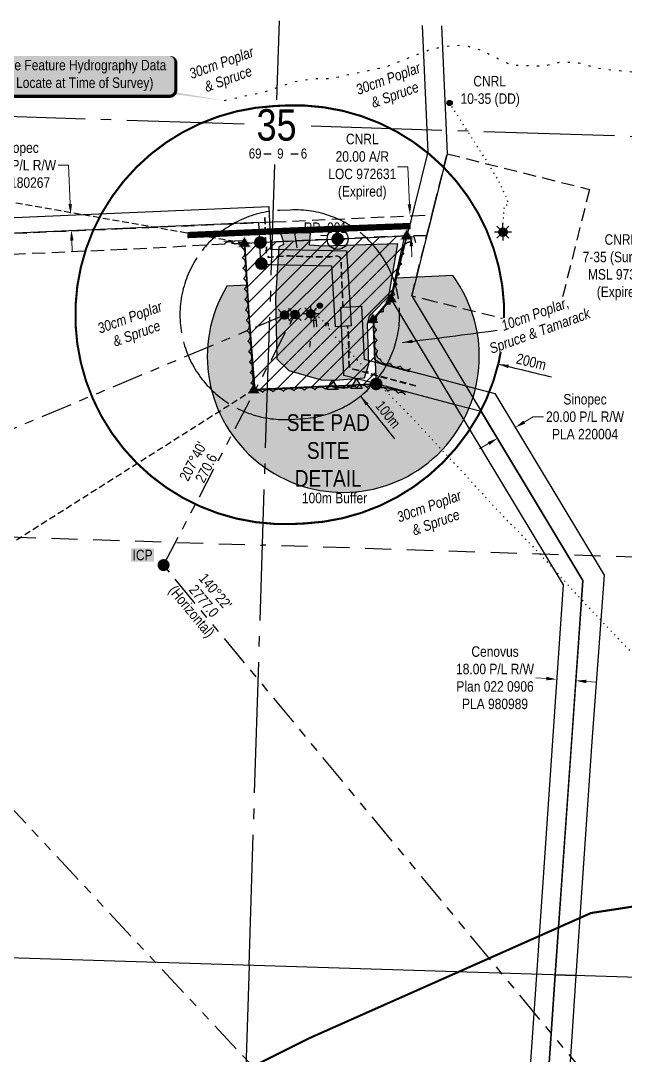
# Model space of a CAD drawing. Extents: x 354611 to 369106, y 6095675 to 6105275.
# Drawn here: x 355322 to 355900, y 6098219 to 6099208 of the extents above; entities that cross this region are included whole.
import ezdxf
from ezdxf.enums import TextEntityAlignment as Align

# ---------------------------------------------------------------- set-up
doc = ezdxf.new("R2010")
doc.units = 0
doc.header["$LTSCALE"] = 5
doc.header["$PDSIZE"] = 0.5
for name, pattern in [('0', [1, 1, 0]), ('DASHDOT2', [12.7, 6.35, -3.175, 0, -3.175]), ('foc-ACCESSROAD', [3.75, 2.5, -1.25]), ('foc-BUFFER', [16.75, 15, -1.75]), ('foc-DOT', [1, 0.2, -0.8]), ('foc-DRILLPATH', [14.75, 6, -1.75, 1.75, -1.75, 1.75, -1.75]), ('foc-LSD', [8, 5, -3]), ('foc-QUARTERLINE', [33, 25, -3, 2, -3]), ('foc-TIELINE', [1.875, 1.25, -0.625]), ('foc-TRAV', [1.875, 1.25, -0.625]), ('foc-WHEELTRACKS', [2, 0.4, -1.6]), ('UG_PIPE', [1.875, 1.25, -0.625])]:
    doc.linetypes.add(name, pattern=pattern)
doc.layers.get('Defpoints').update_dxf_attribs({"color": 9})
for name, color, linetype in [('10', 1, 'Continuous'), ('35', 37, 'Continuous'), ('9', 3, 'Continuous'), ('ABADATA-DRILL', 8, 'foc-DOT'), ('ABADATA-DRILL-T', 8, 'Continuous'), ('AS-PIPE-UG', 44, 'UG_PIPE'), ('AS-ROADS', 254, 'Continuous'), ('AS-WILDLIFE', 131, 'DASHDOT2'), ('AUX-BUFFER', 7, 'foc-BUFFER'), ('C-RW', 13, 'Continuous'), ('F-AR', 190, 'foc-ACCESSROAD'), ('F-RW', 190, 'Continuous'), ('F-WS', 190, 'foc-ACCESSROAD'), ('L-BD', 7, 'Continuous'), ('L-DETAIL-T', 3, 'Continuous'), ('L-MON', 1, 'Continuous'), ('L-SEC', 7, 'Continuous'), ('L-SECLBL', 7, 'Continuous'), ('L-SECQ', 8, 'foc-QUARTERLINE'), ('L-SECTION-LSD', 7, 'foc-LSD'), ('L-TIE', 7, 'foc-TIELINE'), ('locations_4c57bcfa-5930-4', 7, 'Continuous'), ('P-BUFFER-H 30m', 51, 'Continuous'), ('P-BUFFER-T', 40, 'Continuous'), ('P-PDRILLPATH', 12, 'foc-DRILLPATH'), ('P-PROPOSED', 10, 'Continuous'), ('P-PROPOSED-EXISTING-H', 59, 'Continuous'), ('P-PROPOSED-H', 21, 'Continuous'), ('P-TRAV', 4, 'foc-TRAV'), ('T-BUSH', 110, '0'), ('T-BUSH-T', 110, 'Continuous'), ('T-WATER-P3', 160, 'foc-WHEELTRACKS'), ('T-WATER-T', 170, 'Continuous')]:
    doc.layers.add(name, color=color, linetype=linetype)
for name, color, linetype, lineweight in [('C-RW-T', 13, 'Continuous', 9), ('F-AR-T', 190, 'Continuous', 9), ('F-RW-T', 190, 'Continuous', 9), ('F-WS-T', 190, 'Continuous', 9)]:
    doc.layers.add(name, color=color, linetype=linetype, lineweight=lineweight)
doc.styles.add('80', font='ARIALN.TTF', dxfattribs={"height": 10})
doc.styles.add('80CG', font='ARIALN.TTF', dxfattribs={"height": 10})
doc.styles.add('80L', font='ARIALN.TTF', dxfattribs={"height": 10})
doc.styles.add('ELEVATION', font='ARIALN.TTF', dxfattribs={"height": 2.5})
doc.styles.add('SIMPLEX', font='ARIALN.TTF')
doc.dimstyles.new('CG2011', dxfattribs={"dimscale": 5, "dimtxt": 9, "dimasz": 2, "dimexe": 0.2, "dimexo": 0.0625, "dimgap": 0.5, "dimtad": 0, "dimtih": 1, "dimtoh": 1, "dimzin": 0, "dimdsep": 46, "dimtxsty": '80CG', "dimcen": 0.1, "dimse1": 1, "dimse2": 1, "dimclrd": 256, "dimclrt": 256, "dimaunit": 1, "dimadec": 4, "dimazin": 0, "dimtfac": 0.06, "dimtofl": 0, "dimtmove": 0, "dimatfit": 1, "dimfxl": 0.2, "dimtolj": 1, "dimtzin": 0, "dimlwd": -1, "dimarcsym": 0})
doc.dimstyles.new('Compass 5 000', dxfattribs={"dimscale": 5, "dimtxt": 9, "dimasz": 2, "dimexe": 0.2, "dimexo": 0.0625, "dimgap": 0.5, "dimtad": 0, "dimtih": 1, "dimtoh": 1, "dimzin": 0, "dimdsep": 46, "dimtxsty": '80CG', "dimcen": 0.1, "dimse1": 1, "dimse2": 1, "dimclrd": 256, "dimclrt": 256, "dimaunit": 1, "dimadec": 4, "dimazin": 0, "dimtfac": 0.06, "dimtofl": 0, "dimtmove": 0, "dimatfit": 1, "dimfxl": 0.2, "dimtolj": 1, "dimtzin": 0, "dimlwd": -1, "dimarcsym": 0})

# ---------------------------------------------------------------- blocks, each defined once
blk = doc.blocks.new('fdia')
at = {"color": 255, "const_width": 1}
blk.add_lwpolyline([(-0.5, 0, 1), (0.5, 0, 1)], format="xyb", close=True, dxfattribs=at)
blk = doc.blocks.new('Fdiaa')
blk.add_blockref('fdia', (0, 0))
blk = doc.blocks.new('fdib')
at = {"color": 1, "const_width": 1.6}
blk.add_lwpolyline([(-0.4, 0, 1), (0.4, 0, 1)], format="xyb", close=True, dxfattribs=at)
at = {"color": 1}
blk.add_circle((0, 0), 0.8, dxfattribs=at)
blk = doc.blocks.new('Fdibb')
blk.add_blockref('fdib', (0, 0))
blk = doc.blocks.new('fdicc')
for name in ['Fdibb', 'Fdiaa']:
    blk.add_blockref(name, (0, 0))
blk = doc.blocks.new('FDI')
blk.add_blockref('fdicc', (0, 0))
blk = doc.blocks.new('L-SECLBL')
at = {"layer": '9', "color": 7}
for p, q in [((-5.08, -27.83), (-12.29, -27.83)), ((20.7, -27.83), (13.5, -27.83))]:
    blk.add_line(p, q, dxfattribs=at)
at = {"layer": '10', "color": 2, "style": 'SIMPLEX'}
blk.add_attdef('SEC', text='', height=30, dxfattribs=at).set_placement((0, 0), align=Align.MIDDLE)
at = {"layer": '10', "color": 5, "style": '80L'}
blk.add_attdef('TWP', text='', height=9.5, dxfattribs=at).set_placement((-14.43, -27.37), align=Align.MIDDLE_RIGHT)
blk.add_attdef('RGE', text='', height=9.5, dxfattribs=at).set_placement((3.62, -27.37), align=Align.MIDDLE_CENTER)
blk.add_attdef('MER', text='', height=9.5, dxfattribs=at).set_placement((23.17, -27.37), align=Align.MIDDLE_LEFT)
blk = doc.blocks.new('*D50')
at = {"layer": 'Defpoints', "color": 0, "transparency": 16777216}
for p in [(355669.45, 6099021.14), (355693.79, 6099022.23), (355670.35, 6099001.17)]:
    blk.add_point(p, dxfattribs=at)
at = {"layer": 'F-AR-T', "transparency": 16777216}
for p, q in [((355691.73, 6099068.22), (355681.73, 6099068.22)), ((355693.35, 6099032.22), (355691.73, 6099068.22)), ((355695.13, 6098992.27), (355695.58, 6098982.28))]:
    blk.add_line(p, q, dxfattribs=at)
for points in [[(355695.01, 6099032.29), (355691.68, 6099032.15), (355693.79, 6099022.23)], [(355696.8, 6098992.34), (355693.47, 6098992.19), (355694.69, 6099002.26)]]:
    blk.add_solid(points, dxfattribs=at)
at = {"layer": 'F-AR-T', "transparency": 16777216, "insert": (355648.22, 6099068.22), "char_height": 10, "attachment_point": 5, "style": '80CG'}
blk.add_mtext('\\A1;CNRL\\P20.00 A/R\\PLOC 972631\\P(Expired)', dxfattribs=at)
blk = doc.blocks.new('*D51')
at = {"layer": 'C-RW-T', "transparency": 16777216}
for p, q in [((355367.46, 6099069.7), (355357.46, 6099069.7)), ((355369.11, 6099032.72), (355367.46, 6099069.7)), ((355370.68, 6098997.76), (355371.13, 6098987.77))]:
    blk.add_line(p, q, dxfattribs=at)
for points in [[(355370.78, 6099032.79), (355367.45, 6099032.64), (355369.56, 6099022.73)], [(355372.35, 6098997.83), (355369.02, 6098997.68), (355370.23, 6099007.75)]]:
    blk.add_solid(points, dxfattribs=at)
at = {"layer": 'Defpoints', "color": 0, "transparency": 16777216}
for p in [(355502.76, 6099028.69), (355369.56, 6099022.73), (355503.43, 6099013.71)]:
    blk.add_point(p, dxfattribs=at)
at = {"layer": 'C-RW-T', "transparency": 16777216, "insert": (355318.37, 6099069.7), "char_height": 10, "attachment_point": 5, "style": '80CG'}
blk.add_mtext('\\A1;Sinopec\\P15.00 P/L R/W\\PPLA 180267', dxfattribs=at)
blk = doc.blocks.new('*D52')
at = {"layer": 'C-RW-T', "transparency": 16777216}
for p, q in [((355802.99, 6098824.11), (355811.56, 6098829.26)), ((355811.56, 6098829.26), (355821.56, 6098829.26)), ((355768.97, 6098803.64), (355760.4, 6098798.49))]:
    blk.add_line(p, q, dxfattribs=at)
for points in [[(355802.13, 6098825.54), (355803.85, 6098822.68), (355794.42, 6098818.95)], [(355768.11, 6098805.07), (355769.83, 6098802.22), (355777.54, 6098808.8)]]:
    blk.add_solid(points, dxfattribs=at)
at = {"layer": 'Defpoints', "color": 0, "transparency": 16777216}
for p in [(355787.87, 6098829.84), (355770.99, 6098819.69), (355794.42, 6098818.95)]:
    blk.add_point(p, dxfattribs=at)
at = {"layer": 'C-RW-T', "transparency": 16777216, "insert": (355861.1, 6098829.26), "char_height": 10, "attachment_point": 5, "style": '80CG'}
blk.add_mtext('\\A1;Sinopec\\P20.00 P/L R/W\\PPLA 220004', dxfattribs=at)
blk = doc.blocks.new('*D53')
at = {"layer": 'Defpoints', "color": 0, "transparency": 16777216}
for p in [(355834.51, 6098583.66), (355852.71, 6098582.33), (355834.12, 6098578.29)]:
    blk.add_point(p, dxfattribs=at)
at = {"layer": 'F-RW-T', "transparency": 16777216}
for p, q in [((355824.15, 6098579.02), (355814.17, 6098579.74)), ((355862.29, 6098576.23), (355872.27, 6098575.5))]:
    blk.add_line(p, q, dxfattribs=at)
for points in [[(355824.27, 6098580.68), (355824.02, 6098577.35), (355834.12, 6098578.29)], [(355862.41, 6098577.89), (355862.17, 6098574.56), (355852.32, 6098576.96)]]:
    blk.add_solid(points, dxfattribs=at)
at = {"layer": 'F-RW-T', "transparency": 16777216, "insert": (355775.09, 6098579.74), "char_height": 10, "attachment_point": 5, "style": '80CG'}
blk.add_mtext('\\A1;Cenovus\\P18.00 P/L R/W\\PPlan 022 0906\\PPLA 980989', dxfattribs=at)
blk = doc.blocks.new('STRIA')
blk.add_hatch(color=255).paths.add_polyline_path([(-0.04, 1.52), (-1.47, -0.87), (1.39, -0.87)])
blk = doc.blocks.new('STRIAA')
blk.add_blockref('STRIA', (0, 0))
blk = doc.blocks.new('STRIB')
at = {"color": 1}
blk.add_solid([(-1.12, -0.67), (-0.04, 1.13), (1.04, -0.67)], dxfattribs=at)
blk = doc.blocks.new('STRIBB')
blk.add_blockref('STRIB', (0, 0))
blk = doc.blocks.new('STRICC')
for name in ['STRIAA', 'STRIBB']:
    blk.add_blockref(name, (0, 0))
blk = doc.blocks.new('fdspike')
blk.add_blockref('STRICC', (0, 0))
blk = doc.blocks.new('TRIA')
blk.add_hatch(color=255).paths.add_polyline_path([(-0.04, 1.52), (-1.47, -0.87), (1.39, -0.87)])
blk = doc.blocks.new('TRIAA')
blk.add_blockref('TRIA', (0, 0))
blk = doc.blocks.new('TRIB')
at = {"color": 1}
blk.add_lwpolyline([(-1.12, -0.67), (-0.04, 1.13), (1.04, -0.67)], close=True, dxfattribs=at)
blk = doc.blocks.new('TRIBB')
blk.add_blockref('TRIB', (0, 0))
blk = doc.blocks.new('TRICC')
for name in ['TRIAA', 'TRIBB']:
    blk.add_blockref(name, (0, 0))
blk = doc.blocks.new('plspike')
blk.add_blockref('TRICC', (0, 0))
blk = doc.blocks.new('GAS')
h = blk.add_hatch(color=255)
h.dxf.hatch_style = 1
edge = h.paths.add_edge_path()
edge.add_arc((0, 0), 0.9, 0, 360)
for p, q in [((-0.81, 0), (-1.62, 0)), ((-0.57, 0.57), (-1.14, 1.14)), ((0, 0.81), (0, 1.62)), ((0.57, 0.57), (1.14, 1.14)), ((1.62, 0), (0.81, 0)), ((-0.57, -0.57), (-1.14, -1.14)), ((0, -0.81), (0, -1.62)), ((1.14, -1.14), (0.57, -0.57))]:
    blk.add_line(p, q)
blk.add_circle((0, 0), 0.8)
blk = doc.blocks.new('WC')
at = {"layer": 'L-MON'}
h = blk.add_hatch(color=255, dxfattribs=at)
h.dxf.hatch_style = 1
edge = h.paths.add_edge_path()
edge.add_arc((0, 0), 0.9, 0, 360)
at = {"layer": 'L-MON', "color": 240, "flags": 128}
for points in [[(-0.62, 0.5), (-1.23, 1.12)], [(0.52, 0.61), (1.13, 1.21)], [(-1.18, -1.18), (-0.56, -0.57)], [(1.16, -1.18), (0.56, -0.57)]]:
    blk.add_lwpolyline(points, dxfattribs=at)
at = {"layer": 'L-MON', "color": 240}
for radius in [0.8, 0.373]:
    blk.add_circle((0, 0), radius, dxfattribs=at)
blk = doc.blocks.new('plbh')
at = {"layer": 'L-MON'}
h = blk.add_hatch(color=255, dxfattribs=at)
h.dxf.hatch_style = 1
edge = h.paths.add_edge_path()
edge.add_arc((0, 0), 1.16, 0, 360)
h = blk.add_hatch(color=256, dxfattribs=at)
h.dxf.hatch_style = 1
h.paths.add_polyline_path([(-0.96, 0, 1), (0.96, 0, 1)])
h.paths.add_polyline_path([(0.91, 0, -1), (-0.91, 0, -1)], flags=16)
h.paths.add_polyline_path([(0.45, 0, -1), (-0.45, 0, -1)], flags=0)
h = blk.add_hatch(color=256, dxfattribs=at)
h.dxf.hatch_style = 1
h.paths.add_polyline_path([(-0.45, 0, 1), (0.45, 0, 1)])
h.paths.add_polyline_path([(0.4, 0, -1), (-0.4, 0, -1)], flags=16)
at = {"layer": 'L-MON', "color": 240}
for radius in [0.96, 0.91, 0.45, 0.4]:
    blk.add_circle((0, 0), radius, dxfattribs=at)
blk = doc.blocks.new('BH-Existing')
at = {"layer": 'ABADATA-DRILL-T'}
h = blk.add_hatch(color=256, dxfattribs=at)
h.dxf.hatch_style = 1
edge = h.paths.add_edge_path()
edge.add_arc((0, 0), 0.5, 0, 360)
blk.add_circle((0, 0), 0.5, dxfattribs=at)
blk = doc.blocks.new('ICP_text')
at = {"color": 14, "insert": (-10.78, -0.47), "char_height": 10, "attachment_point": 5, "style": '80L', "bg_fill": 1, "box_fill_scale": 1.15, "bg_fill_color": 255, "bg_fill_transparency": 0}
blk.add_mtext_dynamic_manual_height_columns('ICP', width=19.0702, gutter_width=47.5, heights=[0], dxfattribs=at)
blk = doc.blocks.new('*U68')
h = blk.add_hatch(color=255)
edge = h.paths.add_edge_path()
edge.add_line((-109, -20), (109, -20))
edge.add_arc((109, -14), 6, 270, 360)
edge.add_line((115, -14), (115, 12.5))
edge.add_arc((109, 12.5), 6, 0, 90)
edge.add_line((109, 18.5), (-109, 18.5))
edge.add_arc((-109, 12.5), 6, 90, 180)
edge.add_line((-115, 12.5), (-115, -14))
edge.add_arc((-109, -14), 6, 180, 270)
at = {"color": 170, "flags": 128}
blk.add_lwpolyline([(-109, -20, 3, 3, 0), (109, -20, 3, 3, 0.414214), (115, -14, 3, 3, 0), (115, 12.5, 3, 0, 0.414214), (109, 18.5, 0, 0, 0), (-109, 18.5, 0, 0, 0.414214), (-115, 12.5, 0, 0, 0), (-115, -14, 0, 3, 0.414214)], format="xyseb", close=True, dxfattribs=at)
at = {"color": 170, "style": '80'}
blk.add_attdef('ENTER_TEXT_001', (-26.85, -4.92), '', height=10, dxfattribs=at)
blk = doc.blocks.new('*U70')
at = {"layer": 'T-WATER-T', "flags": 128}
blk.add_lwpolyline([(161.75, -24.16, 0, 7.5, 0), (0, 0, 2, 2, 0)], format="xyseb", dxfattribs=at)
at = {"layer": 'T-WATER-T'}
ref = blk.add_blockref('*U68', (0, 0), dxfattribs=at)
ref.add_attrib('ENTER_TEXT_001', '1:20,000 Base Feature Hydrography Data', (-106.72, 4.87), dxfattribs={"layer": '0', "color": 170, "height": 10, "style": '80'})
ref.add_attrib('ENTER_TEXT_002', '(Unable to Locate at Time of Survey)', (-93.61, -11.97), dxfattribs={"layer": '0', "color": 170, "height": 10, "style": '80'})

msp = doc.modelspace()

# ---------------------------------------------------------------- hatches: boundary and pattern name
at = {"layer": 'AS-ROADS'}
h = msp.add_hatch(color=256, dxfattribs=at)
h.dxf.hatch_style = 1
h.paths.add_polyline_path([(355569.559, 6099006.746), (355571.897, 6098998.992), (355573.027, 6098994.048), (355571.783, 6098993.15), (355568.629, 6098991.782), (355565.447, 6098942.483), (355566.504, 6098884.539), (355578.163, 6098873.551), (355608.87, 6098864.685), (355622.246, 6098864.222), (355650.261, 6098866.403), (355654.618, 6098879.624), (355653.299, 6098917.61), (355655.164, 6098925.263), (355656.851, 6098927.374), (355673.722, 6098944.411), (355682.048, 6098994.703), (355610.754, 6098992.283), (355597.9, 6098993.32), (355598.833, 6099004.893)])
at = {"layer": 'P-BUFFER-H 30m'}
h = msp.add_hatch(color=256, dxfattribs=at)
h.dxf.hatch_style = 1
edge = h.paths.add_edge_path()
edge.add_line((355680.796, 6098961.619), (355675.925, 6098942.075))
edge.add_line((355675.925, 6098942.075), (355658.551, 6098922.082))
edge.add_line((355658.551, 6098922.082), (355661.49, 6098860.63))
edge.add_line((355661.49, 6098860.63), (355544.653, 6098855.157))
edge.add_line((355544.653, 6098855.157), (355538.35, 6098954.946))
edge.add_line((355538.35, 6098954.946), (355518.789, 6098954.03))
edge.add_arc((355630.098, 6098886.928), 129.97, 148.91644, 396.447456)
edge.add_line((355734.647, 6098964.142), (355680.796, 6098961.619))
at = {"layer": 'P-PROPOSED-EXISTING-H'}
h = msp.add_hatch(dxfattribs=at)
h.set_pattern_fill('ANSI31', color=256, scale=3.499127, style=0)
h.set_pattern_definition([(45, (88.691, 1521.272), (-7.855764154, 7.855764154), [])])
h.paths.add_polyline_path([(355658.551, 6098922.082), (355675.925, 6098942.075), (355690.929, 6099002.27), (355535.814, 6098995.086), (355544.653, 6098855.157), (355619.992, 6098858.686), (355642.773, 6098859.742), (355661.49, 6098860.63)])
at = {"layer": 'P-PROPOSED-H'}
h = msp.add_hatch(color=256, dxfattribs=at)
h.dxf.hatch_style = 1
edge = h.paths.add_edge_path(flags=17)
edge.add_line((355642.773, 6098859.742), (355620.004, 6098858.682))
edge.add_arc((355630.098, 6098886.928), 29.995, 250.335126, 294.996828)

# ---------------------------------------------------------------- linework, layer by layer
at = {"layer": '35', "color": 3}
msp.add_circle((355624.654, 6098999.207), 10, dxfattribs=at)
at = {"layer": 'ABADATA-DRILL', "flags": 128}
for points in [[(355782.63, 6099005.678), (355781.209, 6099005.974), (355780.696, 6099006.511), (355780.343, 6099007.363), (355780.73, 6099008.191), (355781.527, 6099009.636), (355781.739, 6099011.56), (355782.067, 6099013.02), (355782.724, 6099014.17), (355782.939, 6099015.263), (355782.883, 6099016.626), (355783.129, 6099018.029), (355783.082, 6099019.361), (355782.622, 6099020.616), (355782.763, 6099021.902), (355783.251, 6099023.047), (355783.552, 6099024.318), (355783.555, 6099025.669), (355783.544, 6099026.55), (355783.562, 6099027.42), (355783.81, 6099028.292), (355784.203, 6099029.63), (355784.009, 6099030.747), (355783.902, 6099031.461), (355784.881, 6099032.009), (355786.209, 6099031.947), (355787.438, 6099031.897), (355787.821, 6099031.985), (355787.872, 6099031.993), (355787.977, 6099032.16), (355787.977, 6099032.48), (355787.902, 6099032.952), (355787.771, 6099033.527), (355787.545, 6099034.265), (355787.264, 6099035.174), (355786.902, 6099036.356), (355786.415, 6099037.693), (355785.837, 6099039.022), (355785.165, 6099040.505), (355784.389, 6099042.21), (355783.578, 6099044.048), (355782.702, 6099046.037), (355781.788, 6099048.118), (355780.744, 6099050.482), (355779.692, 6099052.607), (355778.464, 6099054.838), (355777.078, 6099057.184), (355775.511, 6099059.776), (355773.859, 6099062.511), (355772.016, 6099065.562), (355770.014, 6099068.948), (355767.958, 6099072.496), (355765.801, 6099076.058), (355763.467, 6099079.675), (355761.034, 6099083.355), (355758.754, 6099086.801), (355756.305, 6099090.572), (355753.884, 6099094.322), (355746.123, 6099106.488), (355731.665, 6099129.126)], [(355598.931, 6098927.706), (355598.931, 6098927.706), (355598.851, 6098927.408), (355598.838, 6098927.319), (355598.904, 6098927.477), (355599.082, 6098927.731), (355599.525, 6098928.137), (355599.834, 6098928.397), (355600.659, 6098929.151), (355601.348, 6098929.739), (355601.594, 6098929.911), (355601.527, 6098930.003), (355601.354, 6098930.229), (355601.189, 6098930.084), (355601.183, 6098929.574), (355601.364, 6098928.378), (355601.594, 6098927.46), (355601.749, 6098926.664), (355601.876, 6098925.96), (355601.973, 6098925.537), (355602.075, 6098925.293), (355602.229, 6098925.118), (355602.684, 6098924.963), (355602.938, 6098925.075), (355602.841, 6098925.168), (355602.501, 6098925.47), (355602.396, 6098925.643), (355602.311, 6098926.106), (355602.44, 6098926.702), (355602.613, 6098927.387), (355602.795, 6098928.061), (355602.887, 6098928.459), (355602.824, 6098928.341), (355602.845, 6098928.09), (355602.679, 6098927.595), (355602.322, 6098927.046), (355602.228, 6098926.929), (355602.138, 6098926.952), (355602.002, 6098927.057), (355602.026, 6098927.176), (355601.427, 6098927.525), (355600.549, 6098927.914), (355600.335, 6098928.111), (355600.053, 6098928.38), (355599.855, 6098929.047), (355599.906, 6098929.696), (355600.193, 6098929.596), (355600.838, 6098929.145), (355601.223, 6098929.263), (355601.553, 6098929.572), (355601.667, 6098929.719), (355601.597, 6098930.011), (355601.735, 6098930.247), (355602.051, 6098930.737), (355602.575, 6098931.17), (355603.221, 6098931.359), (355604.416, 6098931.801), (355605.175, 6098932.367), (355605.279, 6098932.493), (355605.445, 6098932.688), (355606.575, 6098933.602), (355607.613, 6098935.059), (355607.656, 6098935.458)], [(355598.931, 6098927.706), (355598.931, 6098927.706), (355598.851, 6098927.408), (355598.838, 6098927.319), (355598.904, 6098927.477), (355599.082, 6098927.731), (355599.525, 6098928.137), (355599.834, 6098928.397), (355600.659, 6098929.151), (355601.348, 6098929.739), (355601.594, 6098929.911), (355601.527, 6098930.003), (355601.354, 6098930.229), (355601.189, 6098930.084), (355601.183, 6098929.574), (355601.364, 6098928.378), (355601.594, 6098927.46), (355601.749, 6098926.664), (355601.876, 6098925.96), (355601.973, 6098925.537), (355602.075, 6098925.293), (355602.229, 6098925.118), (355602.684, 6098924.963), (355602.938, 6098925.075), (355602.841, 6098925.168), (355602.501, 6098925.47), (355602.396, 6098925.643), (355602.311, 6098926.106), (355602.44, 6098926.702), (355602.613, 6098927.387), (355602.795, 6098928.061), (355602.887, 6098928.459), (355602.824, 6098928.341), (355602.845, 6098928.09), (355602.679, 6098927.595), (355602.322, 6098927.046), (355602.228, 6098926.929), (355602.138, 6098926.952), (355602.002, 6098927.057), (355602.026, 6098927.176), (355601.427, 6098927.525), (355600.549, 6098927.914), (355600.335, 6098928.111), (355600.053, 6098928.38), (355599.855, 6098929.047), (355599.906, 6098929.696), (355600.193, 6098929.596), (355600.838, 6098929.145), (355601.223, 6098929.263), (355601.553, 6098929.572), (355601.667, 6098929.719), (355601.597, 6098930.011), (355601.968, 6098930.049), (355602.31, 6098929.788), (355602.938, 6098929.097), (355603.805, 6098928.049), (355604.725, 6098926.808), (355605.635, 6098925.558), (355606.667, 6098924.364), (355607.861, 6098923.225), (355609.117, 6098922.154), (355610.412, 6098921.062), (355611.619, 6098920.002), (355612.617, 6098918.99), (355613.354, 6098917.975), (355613.942, 6098916.956), (355614.607, 6098915.874), (355615.438, 6098914.666), (355616.514, 6098913.261), (355617.667, 6098911.783), (355618.808, 6098910.275), (355620.036, 6098908.624), (355621.495, 6098906.726), (355623.335, 6098904.536), (355625.597, 6098902.071), (355628.32, 6098899.342), (355631.434, 6098896.31), (355634.768, 6098892.96), (355638.271, 6098889.285), (355641.944, 6098885.295), (355645.788, 6098881.038), (355649.796, 6098876.577), (355653.959, 6098871.95), (355658.275, 6098867.108), (355662.784, 6098862.06), (355667.512, 6098856.974), (355672.471, 6098851.891), (355677.618, 6098846.763), (355682.932, 6098841.538), (355688.291, 6098836.162), (355693.625, 6098830.617), (355698.924, 6098824.933), (355704.29, 6098819.157), (355709.753, 6098813.267), (355715.31, 6098807.215), (355719.303, 6098802.883), (355722.58, 6098799.346), (355731.207, 6098790.142), (355734.923, 6098786.23), (355740.996, 6098779.731), (355741.296, 6098779.401), (355747.009, 6098773.213), (355752.991, 6098766.686), (355758.452, 6098760.737), (355759.051, 6098760.087), (355765.129, 6098753.408), (355771.235, 6098746.687), (355777.411, 6098739.954), (355783.768, 6098733.265), (355790.289, 6098726.681), (355795.201, 6098721.72), (355796.857, 6098720.035), (355803.452, 6098713.259), (355810.024, 6098706.393), (355816.582, 6098699.418), (355823.089, 6098692.414), (355829.615, 6098685.37), (355836.129, 6098678.255), (355842.514, 6098671.186), (355848.924, 6098663.965), (355861.921, 6098649.748), (355875.189, 6098635.822), (355888.425, 6098621.877), (355895.014, 6098614.911), (355901.662, 6098607.932), (355908.323, 6098601.044), (355914.575, 6098594.518), (355914.972, 6098594.105), (355928.164, 6098580.012), (355934.679, 6098572.938), (355941.214, 6098565.873), (355947.822, 6098558.886), (355954.542, 6098551.985), (355961.305, 6098545.133), (355968.066, 6098538.261), (355974.798, 6098531.41), (355981.519, 6098524.51), (355988.209, 6098517.58), (355994.858, 6098510.632), (356008.228, 6098496.783), (356021.66, 6098483.022), (356035.09, 6098469.181), (356048.342, 6098455.406), (356061.64, 6098441.489), (356074.978, 6098427.611), (356088.287, 6098413.714), (356101.532, 6098399.749), (356114.767, 6098385.734), (356127.992, 6098371.74), (356141.949, 6098357.191), (356155.287, 6098343.283), (356168.656, 6098329.414), (356182.048, 6098315.625), (356188.716, 6098308.656), (356195.354, 6098301.668), (356208.783, 6098287.787), (356222.296, 6098274.053), (356235.779, 6098260.31), (356249.158, 6098246.431), (356262.549, 6098232.622), (356275.975, 6098218.961), (356289.469, 6098205.248), (356302.842, 6098191.499), (356315.948, 6098177.538), (356328.907, 6098163.372), (356332.878, 6098159.002), (356341.807, 6098149.218), (356354.777, 6098135.092), (356367.768, 6098120.985), (356380.797, 6098106.797), (356393.775, 6098092.6), (356406.701, 6098078.316), (356419.638, 6098064.08), (356432.656, 6098049.892), (356445.654, 6098035.665), (356458.643, 6098021.488), (356471.6, 6098007.252), (356484.463, 6097992.91), (356497.275, 6097978.528), (356510.067, 6097964.138), (356522.829, 6097949.748), (356535.672, 6097935.386), (356548.816, 6097921.364), (356562.196, 6097907.525), (356575.18, 6097894.108), (356589.037, 6097879.883), (356602.52, 6097866.131), (356616.096, 6097852.465), (356629.682, 6097838.809), (356643.298, 6097825.162), (356656.896, 6097811.546), (356670.399, 6097797.803), (356683.974, 6097784.107), (356697.561, 6097770.481), (356711.148, 6097756.845), (356724.764, 6097743.199), (356738.422, 6097729.61), (356752.113, 6097716.091), (356765.658, 6097702.417), (356779.057, 6097688.547), (356792.333, 6097674.581), (356805.596, 6097660.535), (356818.738, 6097646.433), (356831.82, 6097632.353), (356845.024, 6097618.33), (356857.723, 6097604.783), (356870.834, 6097590.672), (356883.965, 6097576.54), (356897.117, 6097562.458), (356910.301, 6097548.435), (356923.535, 6097534.42), (356936.727, 6097520.347), (356949.859, 6097506.266), (356963, 6097492.144), (356976.07, 6097477.984), (356989.129, 6097463.815), (357002.228, 6097449.645), (357015.419, 6097435.521), (357028.642, 6097421.457), (357041.823, 6097407.344), (357054.933, 6097393.223), (357068.105, 6097379.12), (357081.289, 6097365.117), (357094.421, 6097351.016), (357107.48, 6097336.857), (357120.652, 6097322.764), (357133.855, 6097308.7), (357146.986, 6097294.599), (357160.138, 6097280.497), (357173.312, 6097266.484), (357186.556, 6097252.459), (357199.81, 6097238.423), (357213.044, 6097224.399), (357226.278, 6097210.374), (357239.531, 6097196.339), (357252.724, 6097182.285), (357265.815, 6097168.175), (357278.873, 6097153.956), (357291.766, 6097139.612), (357298.146, 6097132.382), (357304.537, 6097125.172), (357317.773, 6097109.967), (357324.112, 6097102.728), (357330.616, 6097095.615), (357337.171, 6097088.539), (357343.695, 6097081.435), (357356.713, 6097067.227), (357363.196, 6097060.094), (357369.648, 6097052.932), (357382.614, 6097038.666), (357395.591, 6097024.449), (357408.576, 6097010.152), (357421.647, 6096996.033), (357434.831, 6096982), (357448.106, 6096968.014), (357461.547, 6096954.192), (357475.101, 6096940.487), (357488.72, 6096926.9), (357502.264, 6096913.206), (357515.706, 6096899.405), (357529.197, 6096885.602), (357542.699, 6096871.838), (357556.254, 6096858.123), (357563.006, 6096851.272), (357569.747, 6096844.381), (357583.209, 6096830.609), (357596.774, 6096816.923), (357610.4, 6096803.256), (357623.975, 6096789.581), (357637.572, 6096775.934), (357646.216, 6096767.251), (357662.437, 6096750.938)]]:
    msp.add_lwpolyline(points, dxfattribs=at)
at = {"layer": 'AS-PIPE-UG', "flags": 128}
for points in [[(355554.853, 6099019.742), (355555.6, 6098998.513), (355556.578, 6098992.216), (355556.056, 6098985.861), (355558.432, 6098981.545), (355565.9, 6098982.576), (355578.478, 6098983.095), (355590.053, 6098982.45), (355603.235, 6098982), (355617.542, 6098982.163), (355624.114, 6098982.924), (355626.129, 6098982.283), (355627.473, 6098980.607), (355627.72, 6098975.738), (355628.292, 6098960.152), (355628.912, 6098946.904), (355629.409, 6098934.201)], [(355555.127, 6099019.752), (355555.873, 6098998.539), (355556.854, 6098992.226), (355556.336, 6098985.921), (355558.581, 6098981.842), (355565.876, 6098982.849), (355578.48, 6098983.369), (355590.065, 6098982.724), (355603.238, 6098982.274), (355617.525, 6098982.437), (355624.141, 6098983.203), (355626.291, 6098982.519), (355627.742, 6098980.709), (355627.994, 6098975.75), (355628.566, 6098960.163), (355629.186, 6098946.916), (355629.643, 6098935.226)], [(355699.336, 6098858.483), (355680.035, 6098863.58), (355661.849, 6098868.329), (355654.47, 6098870.554), (355639.514, 6098874.426), (355636.989, 6098875.362), (355635.62, 6098877.893), (355635.399, 6098882.302), (355635.448, 6098894.885), (355634.802, 6098910.774), (355634.801, 6098910.778), (355634.026, 6098916.179)], [(355699.44, 6098858.876), (355680.138, 6098863.973), (355661.959, 6098868.721), (355654.58, 6098870.946), (355639.636, 6098874.815), (355637.274, 6098875.69), (355636.022, 6098878.005), (355635.806, 6098882.311), (355635.855, 6098894.892), (355635.207, 6098910.832), (355635.201, 6098910.856), (355634.523, 6098915.58)]]:
    msp.add_lwpolyline(points, dxfattribs=at)
at = {"layer": 'AS-ROADS', "const_width": 5.999, "flags": 128}
msp.add_lwpolyline([(355694.52, 6099011.604), (355583.09, 6099007.333), (355481.098, 6099002.91)], dxfattribs=at)
at = {"layer": 'AS-ROADS', "flags": 128}
msp.add_lwpolyline([(355569.559, 6099006.746), (355571.897, 6098998.992), (355573.027, 6098994.048), (355571.783, 6098993.15), (355568.629, 6098991.782), (355565.447, 6098942.483), (355566.504, 6098884.539), (355578.163, 6098873.551), (355608.87, 6098864.685), (355622.246, 6098864.222), (355650.261, 6098866.403), (355654.618, 6098879.624), (355653.299, 6098917.61), (355655.164, 6098925.263), (355656.851, 6098927.374), (355673.722, 6098944.411), (355682.048, 6098994.703), (355610.754, 6098992.283), (355597.9, 6098993.32), (355598.833, 6099004.893)], close=True, dxfattribs=at)
msp.add_lwpolyline([(355583.09, 6099007.333), (355585.607, 6098990.693)], dxfattribs=at)
at = {"layer": 'AS-WILDLIFE', "const_width": 2}
msp.add_lwpolyline([(356447.517, 6098432.315), (356258.092, 6098415.094), (355866.862, 6098354.905), (355596.011, 6098234.528), (355415.444, 6098144.243), (355325.161, 6097903.487), (355475.634, 6097542.352), (355535.761, 6097410.073)], dxfattribs=at)
at = {"layer": 'AUX-BUFFER', "color": 251, "linetype": 'foc-BUFFER', "const_width": 2, "flags": 128}
msp.add_lwpolyline([(355574.77, 6099126.751), (355564.779, 6099126.292, 0.4142136), (355374.221, 6098917.372, 0.4142136), (355583.141, 6098726.814), (355593.131, 6098727.273, 0.4142136), (355783.69, 6098936.193, 0.4142136)], format="xyb", close=True, dxfattribs=at)
at = {"layer": 'AUX-BUFFER', "color": 251, "linetype": 'foc-BUFFER', "flags": 128}
msp.add_lwpolyline([(355588.541, 6098827.143, 1), (355579.36, 6099026.882), (355569.37, 6099026.423, 1), (355578.55, 6098826.683)], format="xyb", close=True, dxfattribs=at)
at = {"layer": 'C-RW'}
for points in [[(355183.446, 6099013.948), (355418.601, 6099024.032), (355558.786, 6099030.31), (355559.482, 6099015.326), (355559.482, 6099015.326), (355560.41, 6098995.352), (355560.681, 6098989.532), (355562.019, 6098989.503), (355633.268, 6098987.966), (355636.549, 6098933.449), (355637.598, 6098916.027), (355628.001, 6098915.449), (355622.638, 6098915.127), (355619.138, 6098973.28), (355561.538, 6098974.523), (355551.369, 6098974.742), (355550.418, 6098994.905), (355549.5, 6099014.886), (355419.257, 6099009.05), (355184.115, 6098998.968)], [(355811.262, 6097981.462), (355832.461, 6098295.74), (355848.44, 6098520.404), (355858.956, 6098672.859), (355761.882, 6098834.26), (355736.946, 6098840.808), (355661.679, 6098860.601), (355630.659, 6098868.701), (355628.459, 6098916.363), (355627.648, 6098933.93), (355637.007, 6098934.362), (355647.627, 6098934.852), (355649.96, 6098884.312), (355660.712, 6098881.47), (355722.182, 6098865.354), (355747.114, 6098858.81), (355774.828, 6098851.536), (355879.363, 6098677.724), (355867.685, 6098518.822), (355852.417, 6098295.117), (355852.417, 6098295.117), (355831.499, 6097979.918)]]:
    msp.add_lwpolyline(points, dxfattribs=at)
at = {"layer": 'Defpoints', "flags": 128}
for points in [[(355516.019, 6098996.952), (355535.621, 6098997.61), (355540.05, 6098923.38), (355545.392, 6098855.136), (355650.579, 6098860.519), (355670.817, 6098857.264), (355689.937, 6098852.997)], [(355693.638, 6098872.321), (355667.668, 6098879.326), (355660.354, 6098883.642), (355658.598, 6098922.93), (355675.468, 6098942.191), (355688.459, 6099000.642), (355697.404, 6099001.539), (355698.941, 6098995.695)], [(355604.946, 6098915.09), (355604.628, 6098921.127), (355601.718, 6098920.923), (355601.992, 6098915.018)], [(355616.1, 6098915.975), (355615.934, 6098918.411), (355612.809, 6098918.263), (355612.942, 6098915.822)], [(355598.201, 6098895.896), (355598.871, 6098901.414)]]:
    msp.add_lwpolyline(points, dxfattribs=at)
at = {"layer": 'Defpoints', "color": 6}
msp.add_lwpolyline([(355832.461, 6098295.74), (355811.276, 6097981.652), (355778.984, 6097516.508), (355785.793, 6097502.023), (355854.244, 6097465.551), (355872.541, 6097447.188), (356034.97, 6097359.422), (356307.73, 6097214.195)], dxfattribs=at)
msp.add_lwpolyline([(355832.461, 6098295.74), (355852.417, 6098295.117)], close=True, dxfattribs=at)
at = {"layer": 'F-AR'}
msp.add_lwpolyline([(354761.868, 6098837.004), (354753.606, 6098813.147), (354755.034, 6098857.847), (354830.725, 6098927.411), (354946.388, 6098988.151), (355054.278, 6098993.145), (355171.615, 6098998.406), (355184.115, 6098998.968), (355419.257, 6099009.05), (355562.853, 6099015.477), (355695.797, 6099021.426), (355714.782, 6099022.276), (355714.782, 6099022.276), (355709.744, 6099002.058), (355690.929, 6099002.27), (355535.814, 6098995.086), (355420.145, 6098989.075), (354951.732, 6098968.372), (354842.33, 6098910.921), (354761.868, 6098837.004)], close=True, dxfattribs=at)
at = {"layer": 'F-RW'}
for points in [[(355760.875, 6097512.381), (355814.904, 6098295.903), (355840.597, 6098668.488), (355675.925, 6098942.075), (355690.929, 6099002.27), (355694.821, 6099016.588), (355696.255, 6099022.34), (355698.102, 6099029.754), (355711.22, 6099082.405), (355710.286, 6099103.539), (355705.87, 6099203.395)], [(355723.907, 6099202.809), (355728.322, 6099102.941), (355729.311, 6099080.591), (355716.866, 6099030.64), (355715.007, 6099023.179), (355713.585, 6099017.474), (355709.964, 6099002.938), (355695.455, 6098944.705), (355695.743, 6098944.227), (355858.956, 6098672.859), (355832.461, 6098295.74), (355805.235, 6097894.088)]]:
    msp.add_lwpolyline(points, dxfattribs=at)
at = {"layer": 'F-WS'}
msp.add_lwpolyline([(355839.554, 6098943.382), (355811.057, 6098915.898), (355717.665, 6098939.17), (355696.114, 6098944.541), (355695.455, 6098944.705), (355709.964, 6099002.938), (355713.585, 6099017.474), (355715.007, 6099023.179), (355716.866, 6099030.64), (355729.311, 6099080.591), (355865.355, 6099046.578), (355839.554, 6098943.382)], close=True, dxfattribs=at)
at = {"layer": 'L-MON'}
msp.add_arc((355630.098, 6098886.928), 29.995, 250.311703, 295.052193, dxfattribs=at)
at = {"layer": 'L-SEC'}
msp.add_line((356342.664, 6098279.802), (354737.451, 6098329.828), dxfattribs=at)
at = {"layer": 'L-SECQ'}
for p, q in [((355566.547, 6099132.056), (355568.974, 6099207.846)), ((354763.719, 6099133.886), (355535.469, 6099109.335)), ((355599.455, 6099107.299), (356367.047, 6099082.88)), ((355540.058, 6098304.815), (355564.569, 6099070.291)), ((355540.058, 6098304.815), (355487.484, 6096674.382))]:
    msp.add_line(p, q, dxfattribs=at)
at = {"layer": 'L-SECTION-LSD', "flags": 128}
for points in [[(354751.469, 6098732.869), (355553.416, 6098706.51)], [(356355.61, 6098680.444), (355553.416, 6098706.51)]]:
    msp.add_lwpolyline(points, dxfattribs=at)
at = {"layer": 'L-TIE', "flags": 128}
for points in [[(355535.814, 6098995.086), (354743.617, 6099134.526)], [(355544.653, 6098855.157), (354717.349, 6098330.454)]]:
    msp.add_lwpolyline(points, dxfattribs=at)
at = {"layer": 'locations_4c57bcfa-5930-4'}
for p in [(355731.648, 6099129.158), (355731.648, 6099129.158), (355782.63, 6099005.678), (355607.977, 6098935.701)]:
    msp.add_point(p, dxfattribs=at)
at = {"layer": 'P-BUFFER-H 30m', "flags": 128}
msp.add_lwpolyline([(355538.35, 6098954.946), (355518.789, 6098954.03, 1.8714776), (355734.647, 6098964.142), (355680.796, 6098961.619)], format="xyb", dxfattribs=at)
at = {"layer": 'P-PDRILLPATH'}
for p, q in [((355070.143, 6098715.553), (355573.964, 6098926.55)), ((355458.336, 6098687.451), (355583.951, 6098927.012)), ((357087.606, 6096553.547), (355070.143, 6098715.553)), ((357229.206, 6096549.297), (355458.336, 6098687.451))]:
    msp.add_line(p, q, dxfattribs=at)
at = {"layer": 'P-PROPOSED', "flags": 128}
msp.add_lwpolyline([(355619.992, 6098858.686), (355544.653, 6098855.157), (355535.814, 6098995.086), (355690.929, 6099002.27), (355675.925, 6098942.075), (355658.551, 6098922.082), (355661.49, 6098860.63), (355642.799, 6098859.754, -0.1977355)], format="xyb", close=True, dxfattribs=at)
at = {"layer": 'P-TRAV', "flags": 128}
msp.add_lwpolyline([(355620.004, 6098858.682), (355642.79, 6098859.743)], dxfattribs=at)
at = {"layer": 'T-BUSH', "flags": 128}
for points in [[(355516.12, 6098993.954, -0.5205671), (355526.112, 6098994.29, -0.5205671), (355532.998, 6098991.216, -0.5205671), (355533.593, 6098981.236, -0.5205671), (355534.189, 6098971.257, -0.5205671), (355534.784, 6098961.277, -0.5205671), (355535.38, 6098951.297, -0.5205671), (355535.975, 6098941.317, -0.5205671), (355536.571, 6098931.338, -0.5205671), (355537.2, 6098921.36, -0.5205671), (355537.98, 6098911.393, -0.5205671), (355538.76, 6098901.426, -0.5205671), (355539.54, 6098891.459, -0.5205671), (355540.32, 6098881.492, -0.5205671), (355541.101, 6098871.525, -0.5205671), (355541.881, 6098861.558, -0.5205671), (355543.031, 6098852.012, -0.5205671), (355553.015, 6098852.523, -0.5205671), (355563, 6098853.034, -0.5205671), (355572.984, 6098853.545, -0.5205671), (355582.969, 6098854.056, -0.5205671), (355592.953, 6098854.567, -0.5205671), (355602.937, 6098855.078, -0.5205671), (355612.922, 6098855.589, -0.5205671), (355622.906, 6098856.1, -0.5205671), (355632.891, 6098856.611, -0.5205671), (355642.875, 6098857.122, -0.5205671), (355652.832, 6098857.119, -0.5205671), (355662.702, 6098855.531, -0.5205671), (355672.547, 6098853.805, -0.5205671), (355682.304, 6098851.627, -0.5205671), (355689.284, 6098850.07, -0.5205671)], [(355694.419, 6098875.217, -0.5205671), (355684.767, 6098877.82, -0.5205671), (355675.114, 6098880.424, -0.5205671), (355665.827, 6098883.895, -0.5205671), (355662.963, 6098892.43, -0.5205671), (355662.517, 6098902.418, -0.5205671), (355662.071, 6098912.405, -0.5205671), (355661.999, 6098922.261, -0.5205671), (355668.586, 6098929.782, -0.5205671), (355675.173, 6098937.303, -0.5205671), (355679.392, 6098946.023, -0.5205671), (355681.561, 6098955.783, -0.5205671), (355683.73, 6098965.542, -0.5205671), (355685.899, 6098975.301, -0.5205671), (355688.068, 6098985.061, -0.5205671), (355690.238, 6098994.82, -0.5205671), (355696.04, 6098994.932, -0.5205671)]]:
    msp.add_lwpolyline(points, format="xyb", dxfattribs=at)
at = {"layer": 'T-WATER-P3', "flags": 128}
msp.add_lwpolyline([(355516.559, 6099131.638), (355553.514, 6099139.628), (355584.476, 6099149.615), (355600.456, 6099152.611), (355617.436, 6099152.613), (355670.371, 6099163.599), (355713.319, 6099180.577), (355729.299, 6099183.573), (355745.28, 6099184.573), (355762.259, 6099179.581), (355790.223, 6099165.602), (355821.184, 6099164.605), (355839.163, 6099168.6), (355855.143, 6099167.602), (355873.12, 6099162.609), (355888.101, 6099160.613), (355957.015, 6099154.625), (355999.447, 6099164.842), (356048.795, 6099176.726), (356059.502, 6099174.964), (356062.034, 6099175.529), (356070.033, 6099178.148), (356084.325, 6099182.826), (356099.286, 6099190.604)], dxfattribs=at)

# ---------------------------------------------------------------- block references
msp.add_blockref('ICP_text', (355449.069, 6098697.491))
at = {"layer": 'ABADATA-DRILL-T'}
for name, p, xscale, yscale, zscale in [('BH-Existing', (355731.665, 6099129.126), 4.99875285, 4.99875285, 10), ('GAS', (355782.63, 6099005.678), 4.99875285, 4.99875285, 4.99875285), ('GAS', (355598.931, 6098927.706), 4.99875285, 4.99875285, 4.99875285), ('BH-Existing', (355607.656, 6098935.458), 5, 5, 150)]:
    msp.add_blockref(name, p, dxfattribs=dict(at, xscale=xscale, yscale=yscale, zscale=zscale))
at = {"layer": 'L-BD'}
msp.add_blockref('*U70', (355354.992, 6099155.549), dxfattribs=at)
at = {"layer": 'L-MON'}
for name, p, xscale, yscale, zscale in [('FDI', (355624.654, 6098999.207), 5, 5, 5), ('fdspike', (355690.929, 6099002.27), 4.99875285, 4.99875285, 4.99875285), ('fdspike', (355535.814, 6098995.086), 4.99875285, 4.99875285, 4.99875285), ('FDI', (355550.81, 6098995.828), 5, 5, 5), ('FDI', (355551.79, 6098975.69), 5, 5, 5), ('fdspike', (355675.925, 6098942.075), 4.99875285, 4.99875285, 4.99875285), ('WC', (355573.964, 6098926.55), 4.99875285, 4.99875285, 4.99875285), ('WC', (355583.951, 6098927.012), 4.99875285, 4.99875285, 4.99875285), ('fdspike', (355658.551, 6098922.082), 4.99875285, 4.99875285, 4.99875285), ('plspike', (355620.004, 6098858.682), 4.99875285, 4.99875285, 4.99875285), ('plspike', (355642.79, 6098859.743), 4.99875285, 4.99875285, 4.99875285), ('FDI', (355661.49, 6098860.63), 5, 5, 5), ('fdspike', (355544.653, 6098855.157), 4.99875285, 4.99875285, 4.99875285), ('plbh', (355458.336, 6098687.451), 4.99875285, 4.99875285, 4.99875285)]:
    msp.add_blockref(name, p, dxfattribs=dict(at, xscale=xscale, yscale=yscale, zscale=zscale))
at = {"layer": 'L-SECLBL'}
msp.add_blockref('L-SECLBL', (355566.328, 6099108.24), dxfattribs=at).add_auto_attribs({'SEC': '35', 'TWP': '69', 'RGE': '9', 'MER': '6'})

# ---------------------------------------------------------------- texts
at = {"layer": '35', "color": 3, "style": '80'}
msp.add_attdef('RP_001', (355592.293, 6099004.961), 'RP', height=10, dxfattribs=at)
at = {"layer": 'ABADATA-DRILL-T', "insert": (355738.058, 6099155.046), "char_height": 10, "attachment_point": 1, "style": '80L'}
msp.add_mtext_dynamic_manual_height_columns('\\pi16.33462;CNRL\\P\\pi4.07336;10-35 (DD)', width=62.86705, gutter_width=50, heights=[0], dxfattribs=at)
at = {"layer": 'AS-ROADS', "style": 'ELEVATION'}
msp.add_text('688.612', height=0.25, rotation=44.999991, dxfattribs=at).set_placement((355598.498, 6099003.349))
at = {"layer": 'AUX-BUFFER', "char_height": 9.9975, "attachment_point": 1, "style": '80L'}
for s, insert, rotation in [('200m', (355797.005, 6098890.084), 346.306346), ('100m', (355667.853, 6098845.783), 308.700602)]:
    msp.add_mtext_dynamic_manual_height_columns(s, width=34.22601, gutter_width=224.944, heights=[0], dxfattribs=dict(at, insert=insert, rotation=rotation))
at = {"layer": 'F-WS-T', "insert": (355858.548, 6099003.686), "char_height": 9.99751, "attachment_point": 1, "style": '80L'}
msp.add_mtext_dynamic_manual_height_columns('\\pi21.20774;CNRL\\P\\pi0.31254;7-35 (Surface)\\P\\pi5.3147;MSL 973911\\P\\pi13.76757;(Expired)', width=72.60576, gutter_width=49.988, heights=[0], dxfattribs=at)
at = {"layer": 'L-BD', "style": '80L'}
for s, height, rotation, p in [("207°40'", 9.9975, 62.5403, (355486.409, 6098786.716)), ('270.6', 9.9975, 62.5403, (355499.05, 6098780.147)), ("140°22'", 9.9975, 309.7274, (355507.904, 6098662.31)), ('2777.0', 9.9975, 309.7274, (355496.948, 6098653.205)), ('(Horizontal)', 9.99751, 309.7274, (355484.289, 6098642.506))]:
    msp.add_text(s, height=height, rotation=rotation, dxfattribs=at).set_placement(p, align=Align.MIDDLE)
at = {"layer": 'L-DETAIL-T', "insert": (355615.685, 6098797.014), "char_height": 15.99601, "width": 109.44784, "attachment_point": 5, "style": '80CG'}
msp.add_mtext('SEE PAD SITE DETAIL', dxfattribs=at)
at = {"layer": 'P-BUFFER-T', "insert": (355590.541, 6098756.587), "char_height": 9.99751, "attachment_point": 1, "style": '80L'}
msp.add_mtext_dynamic_manual_height_columns('100m Buffer', width=62.64917, gutter_width=49.988, heights=[0], dxfattribs=at)
at = {"layer": 'T-BUSH-T', "char_height": 10, "attachment_point": 1, "rotation": 20, "style": '80L'}
for insert in [(355479.814, 6099160.718), (355639.159, 6099145.508), (355392.279, 6098917.358), (355678.233, 6098736.844)]:
    msp.add_mtext_dynamic_manual_height_columns('\\pi1.98102;{\\fArial Narrow|b0|i1|c0|p34;30cm Poplar \\P\\pi11.35347;& Spruce}', width=68.64145, gutter_width=50, heights=[0], dxfattribs=dict(at, insert=insert))

# ---------------------------------------------------------------- dimensions: what is measured, and where the dimension line sits
at = {"layer": 'C-RW-T'}
dim = msp.add_linear_dim(base=(355369.562, 6099022.729), p1=(355503.434, 6099013.715), p2=(355502.763, 6099028.694), angle=92.564384, text='Sinopec\\P15.00 P/L R/W\\PPLA 180267', dimstyle='Compass 5 000', dxfattribs=at)
dim.commit()
dim.dimension.update_dxf_attribs({"geometry": '*D51', "text_midpoint": (355318.373, 6099069.701), "dimtype": 161})
dim = msp.add_aligned_dim(p1=(355770.987, 6098819.689), p2=(355787.874, 6098829.845), distance=-12.709, text='Sinopec\\P20.00 P/L R/W\\PPLA 220004', dimstyle='Compass 5 000', dxfattribs=at)
dim.commit()
dim.dimension.update_dxf_attribs({"geometry": '*D52', "text_midpoint": (355861.103, 6098829.261)})
at = {"layer": 'F-AR-T'}
dim = msp.add_linear_dim(base=(355693.793, 6099022.23), p1=(355670.348, 6099001.166), p2=(355669.454, 6099021.141), angle=92.562279, text='CNRL\\P20.00 A/R\\PLOC 972631\\P(Expired)', dimstyle='Compass 5 000', dxfattribs=at)
dim.commit()
dim.dimension.update_dxf_attribs({"geometry": '*D50', "text_midpoint": (355648.222, 6099068.223), "dimtype": 161})
at = {"layer": 'F-RW-T'}
dim = msp.add_aligned_dim(p1=(355852.712, 6098582.326), p2=(355834.512, 6098583.656), distance=5.384, text='Cenovus\\P18.00 P/L R/W\\PPlan 022 0906\\PPLA 980989', dimstyle='Compass 5 000', dxfattribs=at)
dim.commit()
dim.dimension.update_dxf_attribs({"geometry": '*D53', "text_midpoint": (355775.087, 6098579.745)})

# ---------------------------------------------------------------- leaders
at = {"layer": 'AUX-BUFFER', "path_type": 1}
for points in [[(355778.217, 6098879.678), (355828.898, 6098867.329)], [(355646.46, 6098848.989), (355679.075, 6098808.28)]]:
    msp.add_leader(points, dimstyle='CG2011', override={"dimasz": 2, "dimgap": 0.5, "dimtad": 0}, dxfattribs=at)

# ---------------------------------------------------------------- next in the draw order: texts
at = {"layer": 'T-BUSH-T', "insert": (355761.727, 6098914.05), "char_height": 10, "attachment_point": 1, "rotation": 20, "style": '80L', "bg_fill": 3, "box_fill_scale": 1.15, "bg_fill_color": 256, "bg_fill_true_color": 256, "bg_fill_transparency": 0}
msp.add_mtext_dynamic_manual_height_columns('\\pi19.33099;{\\fArial Narrow|b0|i1|c0|p34;10cm Poplar, \\P\\pi1.13522;Spruce & Tamarack}', width=103.30046, gutter_width=50, heights=[0], dxfattribs=at)

# ---------------------------------------------------------------- next in the draw order: leaders
at = {"layer": 'T-BUSH-T', "path_type": 1}
msp.add_leader([(355686.354, 6098900.104), (355777.131, 6098911.932)], dimstyle='Compass 5 000', override={"dimgap": 0.5, "dimtad": 0}, dxfattribs=at)

doc.saveas('drawing.dxf')
